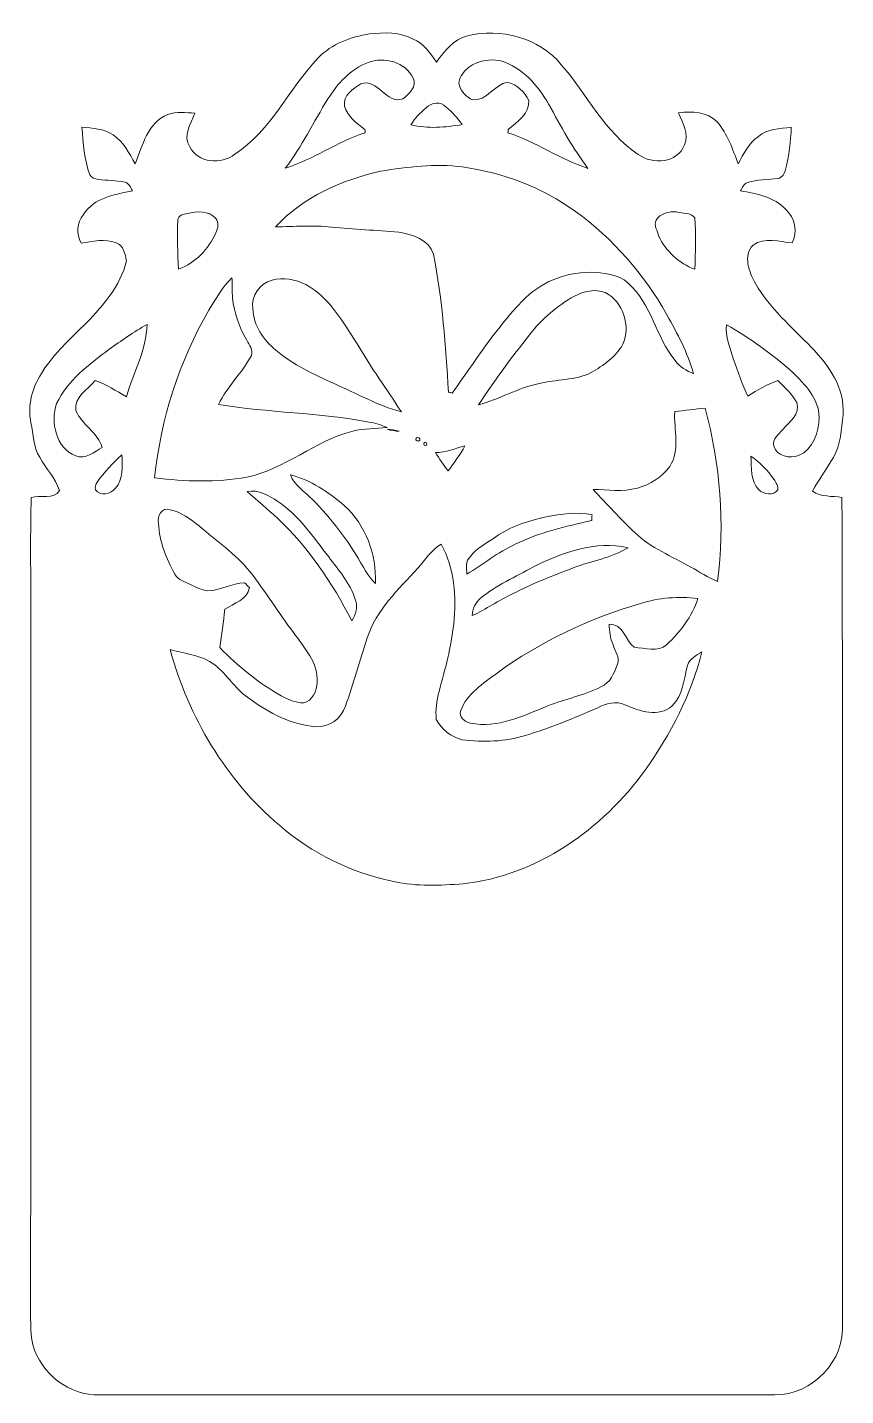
# Model space of a CAD drawing. Header units: centimetres. Extents: x -9.6 to 9.6, y -16 to 16.1.
import ezdxf

# ---------------------------------------------------------------- set-up
doc = ezdxf.new("R2010")
doc.units = ezdxf.units.CM
doc.header["$MEASUREMENT"] = 0
doc.layers.add('Layer 1', color=7, linetype='Continuous')

msp = doc.modelspace()

# ---------------------------------------------------------------- linework, layer by layer
at = {"layer": 'Layer 1', "color": 8, "lineweight": 9}
for points, knots in [([(-1.57399, 15.99327), (-1.23109, 16.03172), (-0.85997, 16.03737), (-0.54635, 15.87192), (-0.54635, 15.87192), (-0.30222, 15.76573), (-0.14771, 15.53925), (0.00435, 15.33146), (0.00435, 15.33146), (0.18603, 15.59216), (0.4044, 15.86521), (0.72578, 15.946), (0.72578, 15.946), (1.504, 16.14638), (2.42017, 15.90226), (2.93558, 15.26549), (2.93558, 15.26549), (3.54448, 14.56981), (3.95299, 13.67764), (4.74498, 13.15623), (4.74498, 13.15623), (5.08047, 12.91493), (5.66784, 12.94951), (5.82906, 13.38272), (5.82906, 13.38272), (5.94866, 13.64554), (5.77791, 13.89424), (5.69324, 14.13484), (5.69324, 14.13484), (6.01074, 14.18423), (6.36176, 14.15883), (6.60306, 13.92176), (6.60306, 13.92176), (6.84365, 13.63989), (6.96501, 13.28147), (7.08989, 12.93857), (7.08989, 12.93857), (7.22747, 13.16787), (7.34177, 13.42576), (7.56967, 13.58168), (7.56967, 13.58168), (7.77887, 13.77148), (8.07732, 13.76125), (8.34049, 13.79688), (8.34049, 13.79688), (8.33273, 13.4628), (8.28934, 13.12872), (8.20678, 12.80522), (8.20678, 12.80522), (8.18139, 12.71667), (8.13658, 12.60802), (8.03287, 12.59391), (8.03287, 12.59391), (7.79263, 12.55404), (7.54391, 12.57662), (7.31003, 12.49866), (7.31003, 12.49866), (7.22465, 12.46514), (7.1922, 12.37095), (7.14775, 12.29863), (7.14775, 12.29863), (7.52981, 12.24042), (7.9355, 12.15964), (8.21419, 11.86507), (8.21419, 11.86507), (8.43151, 11.67139), (8.49924, 11.33484), (8.36236, 11.07626), (8.36236, 11.07626), (8.06531, 11.10412), (7.71008, 11.22231), (7.44479, 11.02581), (7.44479, 11.02581), (7.19714, 10.76793), (7.35448, 10.3894), (7.49806, 10.12446), (7.49806, 10.12446), (7.83214, 9.53991), (8.35072, 9.09752), (8.81709, 8.62163), (8.81709, 8.62163), (9.22561, 8.19582), (9.60943, 7.65996), (9.55863, 7.03554), (9.55863, 7.03554), (9.51489, 6.69722), (9.51312, 6.33528), (9.33144, 6.03365), (9.33144, 6.03365), (9.17622, 5.76342), (8.99206, 5.51048), (8.84073, 5.23778), (8.84073, 5.23778), (9.04111, 5.09561), (9.30181, 5.12983), (9.53323, 5.09173), (9.53323, 5.09173), (9.55969, -1.37962), (9.53711, -7.85133), (9.54452, -14.32269), (9.54452, -14.32269), (9.62037, -15.20251), (8.83649, -16.02519), (7.95808, -16.01073), (7.95808, -16.01073), (2.66606, -16.02061), (-2.62668, -16.01214), (-7.91905, -16.01496), (-7.91905, -16.01496), (-8.62919, -16.03119), (-9.30229, -15.5186), (-9.48962, -14.83668), (-9.48962, -14.83668), (-9.54465, -14.61055), (-9.53759, -14.3756), (-9.54358, -14.14559), (-9.54358, -14.14559), (-9.53724, -8.55971), (-9.54253, -2.97418), (-9.54077, 2.61171), (-9.54077, 2.61171), (-9.53795, 3.43932), (-9.551, 4.26659), (-9.52948, 5.09385), (-9.52948, 5.09385), (-9.32452, 5.1577), (-8.9876, 5.02153), (-8.86732, 5.25824), (-8.86732, 5.25824), (-8.95762, 5.54893), (-9.18763, 5.76836), (-9.32663, 6.03541), (-9.32663, 6.03541), (-9.48291, 6.27707), (-9.4808, 6.57657), (-9.53476, 6.84927), (-9.53476, 6.84927), (-9.61908, 7.24826), (-9.50937, 7.66948), (-9.28853, 8.00638), (-9.28853, 8.00638), (-8.86026, 8.71229), (-8.14059, 9.1709), (-7.67316, 9.84577), (-7.67316, 9.84577), (-7.49677, 10.08883), (-7.36095, 10.36259), (-7.28969, 10.65539), (-7.28969, 10.65539), (-7.31509, 10.81273), (-7.36025, 11.01523), (-7.52817, 11.07943), (-7.52817, 11.07943), (-7.79805, 11.18421), (-8.0838, 11.11294), (-8.3579, 11.07273), (-8.3579, 11.07273), (-8.46585, 11.28863), (-8.46127, 11.55497), (-8.30111, 11.74583), (-8.30111, 11.74583), (-8.05134, 12.1427), (-7.56768, 12.21784), (-7.14435, 12.29863), (-7.14435, 12.29863), (-7.19197, 12.37765), (-7.22937, 12.4856), (-7.33097, 12.50712), (-7.33097, 12.50712), (-7.53452, 12.55016), (-7.74407, 12.54381), (-7.94939, 12.57239), (-7.94939, 12.57239), (-8.02382, 12.58614), (-8.11131, 12.60484), (-8.15153, 12.67681), (-8.15153, 12.67681), (-8.27747, 13.03664), (-8.3071, 13.42011), (-8.33815, 13.79758), (-8.33815, 13.79758), (-8.08697, 13.77889), (-7.8171, 13.76266), (-7.60155, 13.61696), (-7.60155, 13.61696), (-7.36131, 13.45292), (-7.22055, 13.18869), (-7.0872, 12.93786), (-7.0872, 12.93786), (-6.91469, 13.36402), (-6.7884, 13.90201), (-6.3185, 14.09991), (-6.3185, 14.09991), (-6.11494, 14.16729), (-5.89269, 14.14084), (-5.68103, 14.13096), (-5.68103, 14.13096), (-5.77275, 13.88437), (-5.97736, 13.59368), (-5.80027, 13.33686), (-5.80027, 13.33686), (-5.61753, 12.95656), (-5.0552, 12.90894), (-4.74475, 13.16152), (-4.74475, 13.16152), (-3.87939, 13.71609), (-3.47546, 14.71022), (-2.77837, 15.42883), (-2.77837, 15.42883), (-2.4644, 15.76185), (-2.01461, 15.91848), (-1.57399, 15.99327), (-1.57399, 15.99327), (-1.57399, 15.99327), (-1.57399, 15.99327), (-1.57399, 15.99327)], [0, 0, 0, 0, 0.01818182, 0.01818182, 0.01818182, 0.01818182, 0.03636364, 0.03636364, 0.03636364, 0.03636364, 0.05454545, 0.05454545, 0.05454545, 0.05454545, 0.07272727, 0.07272727, 0.07272727, 0.07272727, 0.09090909, 0.09090909, 0.09090909, 0.09090909, 0.10909091, 0.10909091, 0.10909091, 0.10909091, 0.12727273, 0.12727273, 0.12727273, 0.12727273, 0.14545455, 0.14545455, 0.14545455, 0.14545455, 0.16363636, 0.16363636, 0.16363636, 0.16363636, 0.18181818, 0.18181818, 0.18181818, 0.18181818, 0.2, 0.2, 0.2, 0.2, 0.21818182, 0.21818182, 0.21818182, 0.21818182, 0.23636364, 0.23636364, 0.23636364, 0.23636364, 0.25454545, 0.25454545, 0.25454545, 0.25454545, 0.27272727, 0.27272727, 0.27272727, 0.27272727, 0.29090909, 0.29090909, 0.29090909, 0.29090909, 0.30909091, 0.30909091, 0.30909091, 0.30909091, 0.32727273, 0.32727273, 0.32727273, 0.32727273, 0.34545455, 0.34545455, 0.34545455, 0.34545455, 0.36363636, 0.36363636, 0.36363636, 0.36363636, 0.38181818, 0.38181818, 0.38181818, 0.38181818, 0.4, 0.4, 0.4, 0.4, 0.41818182, 0.41818182, 0.41818182, 0.41818182, 0.43636364, 0.43636364, 0.43636364, 0.43636364, 0.45454545, 0.45454545, 0.45454545, 0.45454545, 0.47272727, 0.47272727, 0.47272727, 0.47272727, 0.49090909, 0.49090909, 0.49090909, 0.49090909, 0.50909091, 0.50909091, 0.50909091, 0.50909091, 0.52727273, 0.52727273, 0.52727273, 0.52727273, 0.54545455, 0.54545455, 0.54545455, 0.54545455, 0.56363636, 0.56363636, 0.56363636, 0.56363636, 0.58181818, 0.58181818, 0.58181818, 0.58181818, 0.6, 0.6, 0.6, 0.6, 0.61818182, 0.61818182, 0.61818182, 0.61818182, 0.63636364, 0.63636364, 0.63636364, 0.63636364, 0.65454545, 0.65454545, 0.65454545, 0.65454545, 0.67272727, 0.67272727, 0.67272727, 0.67272727, 0.69090909, 0.69090909, 0.69090909, 0.69090909, 0.70909091, 0.70909091, 0.70909091, 0.70909091, 0.72727273, 0.72727273, 0.72727273, 0.72727273, 0.74545455, 0.74545455, 0.74545455, 0.74545455, 0.76363636, 0.76363636, 0.76363636, 0.76363636, 0.78181818, 0.78181818, 0.78181818, 0.78181818, 0.8, 0.8, 0.8, 0.8, 0.81818182, 0.81818182, 0.81818182, 0.81818182, 0.83636364, 0.83636364, 0.83636364, 0.83636364, 0.85454545, 0.85454545, 0.85454545, 0.85454545, 0.87272727, 0.87272727, 0.87272727, 0.87272727, 0.89090909, 0.89090909, 0.89090909, 0.89090909, 0.90909091, 0.90909091, 0.90909091, 0.90909091, 0.92727273, 0.92727273, 0.92727273, 0.92727273, 0.94545455, 0.94545455, 0.94545455, 0.94545455, 0.96363636, 0.96363636, 0.96363636, 0.96363636, 1, 1, 1, 1]), ([(-1.60891, 15.32052), (-2.01884, 15.1653), (-2.32505, 14.82664), (-2.5533, 14.46363), (-2.5533, 14.46363), (-2.89373, 13.92388), (-3.16078, 13.33827), (-3.55519, 12.83309), (-3.55519, 12.83309), (-2.89832, 13.03735), (-2.33175, 13.45362), (-1.67806, 13.66882), (-1.67806, 13.66882), (-1.67912, 13.68822), (-1.68123, 13.72667), (-1.68229, 13.74572), (-1.68229, 13.74572), (-1.88126, 13.89072), (-2.08552, 14.05052), (-2.16454, 14.295), (-2.16454, 14.295), (-2.19664, 14.54441), (-1.96487, 14.70775), (-1.78036, 14.81958), (-1.78036, 14.81958), (-1.38208, 14.95928), (-1.18135, 14.32957), (-0.79047, 14.46292), (-0.79047, 14.46292), (-0.64865, 14.56699), (-0.44404, 14.75996), (-0.54952, 14.95293), (-0.54952, 14.95293), (-0.73085, 15.33957), (-1.23038, 15.45952), (-1.60891, 15.32052), (-1.60891, 15.32052), (-1.60891, 15.32052), (-1.60891, 15.32052), (-1.60891, 15.32052)], [0, 0, 0, 0, 0.09090909, 0.09090909, 0.09090909, 0.09090909, 0.18181818, 0.18181818, 0.18181818, 0.18181818, 0.27272727, 0.27272727, 0.27272727, 0.27272727, 0.36363636, 0.36363636, 0.36363636, 0.36363636, 0.45454545, 0.45454545, 0.45454545, 0.45454545, 0.54545455, 0.54545455, 0.54545455, 0.54545455, 0.63636364, 0.63636364, 0.63636364, 0.63636364, 0.72727273, 0.72727273, 0.72727273, 0.72727273, 0.81818182, 0.81818182, 0.81818182, 0.81818182, 1, 1, 1, 1]), ([(0.66369, 15.12614), (0.59808, 15.0256), (0.4933, 14.90672), (0.53881, 14.77795), (0.53881, 14.77795), (0.58044, 14.62591), (0.70955, 14.51302), (0.84326, 14.43929), (0.84326, 14.43929), (1.1851, 14.40754), (1.36042, 14.81252), (1.67616, 14.8538), (1.67616, 14.8538), (1.89136, 14.79736), (2.07798, 14.62732), (2.1697, 14.42623), (2.1697, 14.42623), (2.19651, 14.1112), (1.89559, 13.92352), (1.68745, 13.74431), (1.68745, 13.74431), (1.68604, 13.72562), (1.68287, 13.68752), (1.68146, 13.66882), (1.68146, 13.66882), (2.33515, 13.45257), (2.90665, 13.04687), (3.55894, 12.83027), (3.55894, 12.83027), (3.20475, 13.30122), (2.92853, 13.82157), (2.64066, 14.33345), (2.64066, 14.33345), (2.38878, 14.78466), (2.02118, 15.20023), (1.51247, 15.35792), (1.51247, 15.35792), (1.21261, 15.42424), (0.88347, 15.3431), (0.66369, 15.12614), (0.66369, 15.12614), (0.66369, 15.12614), (0.66369, 15.12614), (0.66369, 15.12614)], [0, 0, 0, 0, 0.08333333, 0.08333333, 0.08333333, 0.08333333, 0.16666667, 0.16666667, 0.16666667, 0.16666667, 0.25, 0.25, 0.25, 0.25, 0.33333333, 0.33333333, 0.33333333, 0.33333333, 0.41666667, 0.41666667, 0.41666667, 0.41666667, 0.5, 0.5, 0.5, 0.5, 0.58333333, 0.58333333, 0.58333333, 0.58333333, 0.66666667, 0.66666667, 0.66666667, 0.66666667, 0.75, 0.75, 0.75, 0.75, 0.83333333, 0.83333333, 0.83333333, 0.83333333, 1, 1, 1, 1]), ([(-0.2366, 14.2636), (-0.37348, 14.14225), (-0.51036, 14.01454), (-0.60067, 13.85367), (-0.60067, 13.85367), (-0.20415, 13.75772), (0.20931, 13.79194), (0.60689, 13.86214), (0.60689, 13.86214), (0.4993, 14.01842), (0.36417, 14.15459), (0.2199, 14.27701), (0.2199, 14.27701), (0.10066, 14.40401), (-0.1209, 14.38602), (-0.2366, 14.2636), (-0.2366, 14.2636), (-0.2366, 14.2636), (-0.2366, 14.2636), (-0.2366, 14.2636)], [0, 0, 0, 0, 0.16666667, 0.16666667, 0.16666667, 0.16666667, 0.33333333, 0.33333333, 0.33333333, 0.33333333, 0.5, 0.5, 0.5, 0.5, 0.66666667, 0.66666667, 0.66666667, 0.66666667, 1, 1, 1, 1]), ([(-1.31011, 12.76289), (-2.22592, 12.55969), (-3.14067, 12.15823), (-3.78343, 11.45443), (-3.78343, 11.45443), (-3.34423, 11.46255), (-2.90396, 11.50065), (-2.46581, 11.44597), (-2.46581, 11.44597), (-1.94017, 11.39693), (-1.41242, 11.37259), (-0.88607, 11.33308), (-0.88607, 11.33308), (-0.5721, 11.27311), (-0.17381, 11.16022), (-0.07292, 10.81061), (-0.07292, 10.81061), (0.14723, 9.74381), (0.20896, 8.65267), (0.28374, 7.56823), (0.28374, 7.56823), (0.30492, 7.56259), (0.34796, 7.5513), (0.36948, 7.54566), (0.36948, 7.54566), (0.89688, 8.28402), (1.38936, 9.05554), (2.02012, 9.71312), (2.02012, 9.71312), (2.42652, 10.14774), (3.01989, 10.38164), (3.61009, 10.38834), (3.61009, 10.38834), (3.9223, 10.3774), (4.26167, 10.35094), (4.50791, 10.13363), (4.50791, 10.13363), (5.05295, 9.64504), (5.15984, 8.86751), (5.6114, 8.31083), (5.6114, 8.31083), (5.71794, 8.16302), (5.88304, 8.072), (6.04602, 7.99721), (6.04602, 7.99721), (5.90879, 8.48934), (5.66573, 8.94195), (5.41984, 9.3861), (5.41984, 9.3861), (4.88679, 10.33824), (4.15055, 11.17891), (3.26542, 11.8185), (3.26542, 11.8185), (2.48544, 12.38259), (1.55904, 12.73184), (0.60795, 12.86484), (0.60795, 12.86484), (-0.03164, 12.94492), (-0.67793, 12.86625), (-1.31011, 12.76289), (-1.31011, 12.76289), (-1.31011, 12.76289), (-1.31011, 12.76289), (-1.31011, 12.76289)], [0, 0, 0, 0, 0.05882353, 0.05882353, 0.05882353, 0.05882353, 0.11764706, 0.11764706, 0.11764706, 0.11764706, 0.17647059, 0.17647059, 0.17647059, 0.17647059, 0.23529412, 0.23529412, 0.23529412, 0.23529412, 0.29411765, 0.29411765, 0.29411765, 0.29411765, 0.35294118, 0.35294118, 0.35294118, 0.35294118, 0.41176471, 0.41176471, 0.41176471, 0.41176471, 0.47058824, 0.47058824, 0.47058824, 0.47058824, 0.52941176, 0.52941176, 0.52941176, 0.52941176, 0.58823529, 0.58823529, 0.58823529, 0.58823529, 0.64705882, 0.64705882, 0.64705882, 0.64705882, 0.70588235, 0.70588235, 0.70588235, 0.70588235, 0.76470588, 0.76470588, 0.76470588, 0.76470588, 0.82352941, 0.82352941, 0.82352941, 0.82352941, 0.88235294, 0.88235294, 0.88235294, 0.88235294, 1, 1, 1, 1]), ([(-5.85742, 11.77193), (-5.94843, 11.75535), (-6.08319, 11.72537), (-6.08249, 11.60895), (-6.08249, 11.60895), (-6.10118, 11.22654), (-6.0839, 10.84342), (-6.06308, 10.46136), (-6.06308, 10.46136), (-5.66162, 10.60142), (-5.36388, 10.9362), (-5.18643, 11.31262), (-5.18643, 11.31262), (-5.13915, 11.4188), (-5.106, 11.55568), (-5.19102, 11.65269), (-5.19102, 11.65269), (-5.34659, 11.84319), (-5.64116, 11.81815), (-5.85742, 11.77193), (-5.85742, 11.77193), (-5.85742, 11.77193), (-5.85742, 11.77193), (-5.85742, 11.77193)], [0, 0, 0, 0, 0.14285714, 0.14285714, 0.14285714, 0.14285714, 0.28571429, 0.28571429, 0.28571429, 0.28571429, 0.42857143, 0.42857143, 0.42857143, 0.42857143, 0.57142857, 0.57142857, 0.57142857, 0.57142857, 0.71428571, 0.71428571, 0.71428571, 0.71428571, 1, 1, 1, 1]), ([(5.16725, 11.60895), (5.09493, 11.49218), (5.20535, 11.35742), (5.22334, 11.2403), (5.22334, 11.2403), (5.38915, 10.88399), (5.70312, 10.59648), (6.07178, 10.4596), (6.07178, 10.4596), (6.09576, 10.86177), (6.10353, 11.2664), (6.07671, 11.66857), (6.07671, 11.66857), (5.97794, 11.79557), (5.78356, 11.76946), (5.64597, 11.80721), (5.64597, 11.80721), (5.47205, 11.81815), (5.25404, 11.77687), (5.16725, 11.60895), (5.16725, 11.60895), (5.16725, 11.60895), (5.16725, 11.60895), (5.16725, 11.60895)], [0, 0, 0, 0, 0.14285714, 0.14285714, 0.14285714, 0.14285714, 0.28571429, 0.28571429, 0.28571429, 0.28571429, 0.42857143, 0.42857143, 0.42857143, 0.42857143, 0.57142857, 0.57142857, 0.57142857, 0.57142857, 0.71428571, 0.71428571, 0.71428571, 0.71428571, 1, 1, 1, 1]), ([(-5.35012, 9.49793), (-6.05321, 8.2939), (-6.47972, 6.93464), (-6.62823, 5.55034), (-6.62823, 5.55034), (-5.90892, 5.47414), (-5.17126, 5.42864), (-4.45689, 5.57116), (-4.45689, 5.57116), (-3.55483, 5.75249), (-2.85845, 6.43335), (-1.96875, 6.65031), (-1.96875, 6.65031), (-1.70487, 6.71345), (-1.43217, 6.70957), (-1.163, 6.73497), (-1.163, 6.73497), (-1.29812, 6.7953), (-1.44028, 6.84081), (-1.58633, 6.86409), (-1.58633, 6.86409), (-2.75438, 7.09022), (-3.95242, 7.08034), (-5.12399, 7.2786), (-5.12399, 7.2786), (-4.92502, 7.6977), (-4.57083, 8.01979), (-4.35282, 8.42795), (-4.35282, 8.42795), (-4.31013, 8.55954), (-4.39903, 8.67807), (-4.45618, 8.78743), (-4.45618, 8.78743), (-4.63998, 9.08941), (-4.75569, 9.43337), (-4.7945, 9.78438), (-4.7945, 9.78438), (-4.8072, 9.94207), (-4.79343, 10.10047), (-4.81002, 10.25781), (-4.81002, 10.25781), (-5.03086, 10.03591), (-5.19102, 9.76463), (-5.35012, 9.49793), (-5.35012, 9.49793), (-5.35012, 9.49793), (-5.35012, 9.49793), (-5.35012, 9.49793)], [0, 0, 0, 0, 0.07692308, 0.07692308, 0.07692308, 0.07692308, 0.15384615, 0.15384615, 0.15384615, 0.15384615, 0.23076923, 0.23076923, 0.23076923, 0.23076923, 0.30769231, 0.30769231, 0.30769231, 0.30769231, 0.38461538, 0.38461538, 0.38461538, 0.38461538, 0.46153846, 0.46153846, 0.46153846, 0.46153846, 0.53846154, 0.53846154, 0.53846154, 0.53846154, 0.61538462, 0.61538462, 0.61538462, 0.61538462, 0.69230769, 0.69230769, 0.69230769, 0.69230769, 0.76923077, 0.76923077, 0.76923077, 0.76923077, 0.84615385, 0.84615385, 0.84615385, 0.84615385, 1, 1, 1, 1]), ([(-3.86598, 10.20348), (-4.15068, 10.12764), (-4.37434, 9.82601), (-4.31578, 9.52756), (-4.31578, 9.52756), (-4.31366, 9.13668), (-4.06072, 8.79802), (-3.77814, 8.55178), (-3.77814, 8.55178), (-3.37174, 8.21241), (-2.88667, 7.98874), (-2.40901, 7.76896), (-2.40901, 7.76896), (-1.88549, 7.53719), (-1.38031, 7.25744), (-0.8261, 7.10186), (-0.8261, 7.10186), (-1.16723, 7.63808), (-1.5433, 8.15208), (-1.86468, 8.701), (-1.86468, 8.701), (-2.20123, 9.21606), (-2.51485, 9.79497), (-3.07435, 10.10047), (-3.07435, 10.10047), (-3.31742, 10.21795), (-3.6014, 10.26981), (-3.86598, 10.20348), (-3.86598, 10.20348), (-3.86598, 10.20348), (-3.86598, 10.20348), (-3.86598, 10.20348)], [0, 0, 0, 0, 0.11111111, 0.11111111, 0.11111111, 0.11111111, 0.22222222, 0.22222222, 0.22222222, 0.22222222, 0.33333333, 0.33333333, 0.33333333, 0.33333333, 0.44444444, 0.44444444, 0.44444444, 0.44444444, 0.55555556, 0.55555556, 0.55555556, 0.55555556, 0.66666667, 0.66666667, 0.66666667, 0.66666667, 0.77777778, 0.77777778, 0.77777778, 0.77777778, 1, 1, 1, 1]), ([(3.24496, 9.82636), (2.83398, 9.59847), (2.47485, 9.28309), (2.18522, 8.91373), (2.18522, 8.91373), (1.76048, 8.3835), (1.36184, 7.83105), (0.98543, 7.2659), (0.98543, 7.2659), (1.47402, 7.39925), (1.91464, 7.67266), (2.41629, 7.76755), (2.41629, 7.76755), (2.8174, 7.87515), (3.26014, 7.8374), (3.63725, 8.02755), (3.63725, 8.02755), (3.92336, 8.19618), (4.22005, 8.3895), (4.37843, 8.69289), (4.37843, 8.69289), (4.57776, 9.11869), (4.38938, 9.69654), (3.9664, 9.90962), (3.9664, 9.90962), (3.73321, 10.00205), (3.46016, 9.94207), (3.24496, 9.82636), (3.24496, 9.82636), (3.24496, 9.82636), (3.24496, 9.82636), (3.24496, 9.82636)], [0, 0, 0, 0, 0.11111111, 0.11111111, 0.11111111, 0.11111111, 0.22222222, 0.22222222, 0.22222222, 0.22222222, 0.33333333, 0.33333333, 0.33333333, 0.33333333, 0.44444444, 0.44444444, 0.44444444, 0.44444444, 0.55555556, 0.55555556, 0.55555556, 0.55555556, 0.66666667, 0.66666667, 0.66666667, 0.66666667, 0.77777778, 0.77777778, 0.77777778, 0.77777778, 1, 1, 1, 1]), ([(-7.70244, 8.56871), (-8.1801, 8.21981), (-8.66905, 7.84234), (-8.93434, 7.29871), (-8.93434, 7.29871), (-9.08145, 6.86021), (-8.94669, 6.25308), (-8.48243, 6.06716), (-8.48243, 6.06716), (-8.25948, 5.97191), (-8.04287, 6.16241), (-7.86119, 6.26966), (-7.86119, 6.26966), (-7.96738, 6.62596), (-8.33427, 6.80235), (-8.48102, 7.13149), (-8.48102, 7.13149), (-8.52794, 7.45217), (-8.1988, 7.63138), (-8.02241, 7.84058), (-8.02241, 7.84058), (-7.75712, 7.75873), (-7.53417, 7.59046), (-7.29146, 7.46134), (-7.29146, 7.46134), (-7.11895, 8.02402), (-6.82508, 8.56448), (-6.80286, 9.16067), (-6.80286, 9.16067), (-7.1193, 8.99028), (-7.40823, 8.77367), (-7.70244, 8.56871), (-7.70244, 8.56871), (-7.70244, 8.56871), (-7.70244, 8.56871), (-7.70244, 8.56871)], [0, 0, 0, 0, 0.1, 0.1, 0.1, 0.1, 0.2, 0.2, 0.2, 0.2, 0.3, 0.3, 0.3, 0.3, 0.4, 0.4, 0.4, 0.4, 0.5, 0.5, 0.5, 0.5, 0.6, 0.6, 0.6, 0.6, 0.7, 0.7, 0.7, 0.7, 0.8, 0.8, 0.8, 0.8, 1, 1, 1, 1]), ([(6.81861, 9.15397), (6.7858, 8.87457), (6.90998, 8.60187), (6.98618, 8.33941), (6.98618, 8.33941), (7.09201, 8.04872), (7.17844, 7.74886), (7.32342, 7.47439), (7.32342, 7.47439), (7.54321, 7.62115), (7.77603, 7.75132), (8.0258, 7.83952), (8.0258, 7.83952), (8.18738, 7.68147), (8.35883, 7.52414), (8.47243, 7.32587), (8.47243, 7.32587), (8.55956, 7.05741), (8.30027, 6.86726), (8.14505, 6.69229), (8.14505, 6.69229), (8.05121, 6.57587), (7.88364, 6.47145), (7.93585, 6.29365), (7.93585, 6.29365), (8.00958, 6.06399), (8.30803, 5.99661), (8.51335, 6.07739), (8.51335, 6.07739), (8.86189, 6.22203), (8.99206, 6.62667), (8.99771, 6.97486), (8.99771, 6.97486), (8.99383, 7.41372), (8.66293, 7.74815), (8.37259, 8.03672), (8.37259, 8.03672), (7.89705, 8.46288), (7.37035, 8.834), (6.81861, 9.15397), (6.81861, 9.15397), (6.81861, 9.15397), (6.81861, 9.15397), (6.81861, 9.15397)], [0, 0, 0, 0, 0.08333333, 0.08333333, 0.08333333, 0.08333333, 0.16666667, 0.16666667, 0.16666667, 0.16666667, 0.25, 0.25, 0.25, 0.25, 0.33333333, 0.33333333, 0.33333333, 0.33333333, 0.41666667, 0.41666667, 0.41666667, 0.41666667, 0.5, 0.5, 0.5, 0.5, 0.58333333, 0.58333333, 0.58333333, 0.58333333, 0.66666667, 0.66666667, 0.66666667, 0.66666667, 0.75, 0.75, 0.75, 0.75, 0.83333333, 0.83333333, 0.83333333, 0.83333333, 1, 1, 1, 1]), ([(5.60082, 7.10962), (5.57894, 6.68594), (5.73734, 6.20334), (5.48652, 5.82269), (5.48652, 5.82269), (5.3066, 5.56587), (5.02261, 5.39583), (4.72381, 5.31363), (4.72381, 5.31363), (4.38479, 5.21168), (4.02778, 5.27412), (3.681, 5.27941), (3.681, 5.27941), (4.00485, 4.93545), (4.32588, 4.58761), (4.66843, 4.26165), (4.66843, 4.26165), (5.04096, 3.89652), (5.53414, 3.71026), (5.97899, 3.45379), (5.97899, 3.45379), (6.18713, 3.34054), (6.38681, 3.20825), (6.60729, 3.11829), (6.60729, 3.11829), (6.78686, 4.47649), (6.67114, 5.86749), (6.32013, 7.18935), (6.32013, 7.18935), (6.07954, 7.16854), (5.84035, 7.13643), (5.60082, 7.10962), (5.60082, 7.10962), (5.60082, 7.10962), (5.60082, 7.10962), (5.60082, 7.10962)], [0, 0, 0, 0, 0.1, 0.1, 0.1, 0.1, 0.2, 0.2, 0.2, 0.2, 0.3, 0.3, 0.3, 0.3, 0.4, 0.4, 0.4, 0.4, 0.5, 0.5, 0.5, 0.5, 0.6, 0.6, 0.6, 0.6, 0.7, 0.7, 0.7, 0.7, 0.8, 0.8, 0.8, 0.8, 1, 1, 1, 1]), ([(-1.16018, 6.6944), (-1.06881, 6.669), (-0.97462, 6.65454), (-0.88007, 6.64642), (-0.88007, 6.64642), (-0.97109, 6.67429), (-1.06563, 6.68735), (-1.16018, 6.6944), (-1.16018, 6.6944), (-1.16018, 6.6944), (-1.16018, 6.6944), (-1.16018, 6.6944)], [0, 0, 0, 0, 0.25, 0.25, 0.25, 0.25, 0.5, 0.5, 0.5, 0.5, 1, 1, 1, 1]), ([(-0.48073, 6.48415), (-0.50683, 6.43546), (-0.42252, 6.39313), (-0.39218, 6.43511), (-0.39218, 6.43511), (-0.36466, 6.48521), (-0.45074, 6.52789), (-0.48073, 6.48415), (-0.48073, 6.48415), (-0.48073, 6.48415), (-0.48073, 6.48415), (-0.48073, 6.48415)], [0, 0, 0, 0, 0.25, 0.25, 0.25, 0.25, 0.5, 0.5, 0.5, 0.5, 1, 1, 1, 1]), ([(-0.29199, 6.38043), (-0.31069, 6.32328), (-0.29093, 6.30352), (-0.23343, 6.32187), (-0.23343, 6.32187), (-0.21544, 6.37937), (-0.23484, 6.39878), (-0.29199, 6.38043), (-0.29199, 6.38043), (-0.29199, 6.38043), (-0.29199, 6.38043), (-0.29199, 6.38043)], [0, 0, 0, 0, 0.25, 0.25, 0.25, 0.25, 0.5, 0.5, 0.5, 0.5, 1, 1, 1, 1]), ([(-0.02282, 6.14936), (0.07067, 6.00049), (0.15851, 5.84668), (0.27599, 5.71474), (0.27599, 5.71474), (0.41534, 5.90524), (0.55045, 6.09891), (0.67075, 6.30247), (0.67075, 6.30247), (0.43897, 6.25061), (0.22025, 6.14301), (-0.02282, 6.14936), (-0.02282, 6.14936), (-0.02282, 6.14936), (-0.02282, 6.14936), (-0.02282, 6.14936)], [0, 0, 0, 0, 0.2, 0.2, 0.2, 0.2, 0.4, 0.4, 0.4, 0.4, 0.6, 0.6, 0.6, 0.6, 1, 1, 1, 1]), ([(-7.97408, 5.45474), (-8.01148, 5.40041), (-8.03264, 5.33303), (-8.01994, 5.26671), (-8.01994, 5.26671), (-7.906, 5.11678), (-7.65305, 5.17217), (-7.5444, 5.30657), (-7.5444, 5.30657), (-7.36942, 5.52389), (-7.37471, 5.82657), (-7.40188, 6.0908), (-7.40188, 6.0908), (-7.6139, 5.89924), (-7.81286, 5.69181), (-7.97408, 5.45474), (-7.97408, 5.45474), (-7.97408, 5.45474), (-7.97408, 5.45474), (-7.97408, 5.45474)], [0, 0, 0, 0, 0.16666667, 0.16666667, 0.16666667, 0.16666667, 0.33333333, 0.33333333, 0.33333333, 0.33333333, 0.5, 0.5, 0.5, 0.5, 0.66666667, 0.66666667, 0.66666667, 0.66666667, 1, 1, 1, 1]), ([(7.39293, 6.06258), (7.41267, 5.79658), (7.37105, 5.46921), (7.58201, 5.27024), (7.58201, 5.27024), (7.69526, 5.16688), (7.92809, 5.12101), (8.02264, 5.26812), (8.02264, 5.26812), (8.03745, 5.36055), (7.98629, 5.44416), (7.93726, 5.51718), (7.93726, 5.51718), (7.78769, 5.72779), (7.60883, 5.91935), (7.39293, 6.06258), (7.39293, 6.06258), (7.39293, 6.06258), (7.39293, 6.06258), (7.39293, 6.06258)], [0, 0, 0, 0, 0.16666667, 0.16666667, 0.16666667, 0.16666667, 0.33333333, 0.33333333, 0.33333333, 0.33333333, 0.5, 0.5, 0.5, 0.5, 0.66666667, 0.66666667, 0.66666667, 0.66666667, 1, 1, 1, 1]), ([(-3.43313, 5.62337), (-3.34246, 5.36796), (-3.08987, 5.23073), (-2.91384, 5.04023), (-2.91384, 5.04023), (-2.47533, 4.59926), (-2.09433, 4.10113), (-1.78318, 3.56209), (-1.78318, 3.56209), (-1.677, 3.3924), (-1.58775, 3.20473), (-1.43499, 3.07032), (-1.43499, 3.07032), (-1.40853, 3.748), (-1.65795, 4.4458), (-2.17089, 4.90194), (-2.17089, 4.90194), (-2.53707, 5.21944), (-2.95758, 5.50413), (-3.43313, 5.62337), (-3.43313, 5.62337), (-3.43313, 5.62337), (-3.43313, 5.62337), (-3.43313, 5.62337)], [0, 0, 0, 0, 0.14285714, 0.14285714, 0.14285714, 0.14285714, 0.28571429, 0.28571429, 0.28571429, 0.28571429, 0.42857143, 0.42857143, 0.42857143, 0.42857143, 0.57142857, 0.57142857, 0.57142857, 0.57142857, 0.71428571, 0.71428571, 0.71428571, 0.71428571, 1, 1, 1, 1]), ([(-4.44913, 5.22861), (-4.21594, 5.01659), (-3.97005, 4.81904), (-3.74004, 4.60278), (-3.74004, 4.60278), (-3.00521, 3.92157), (-2.45099, 3.07455), (-1.98956, 2.19084), (-1.98956, 2.19084), (-1.89713, 2.34042), (-1.84633, 2.51998), (-1.90913, 2.69426), (-1.90913, 2.69426), (-2.02942, 3.0749), (-2.29648, 3.38076), (-2.53425, 3.69191), (-2.53425, 3.69191), (-2.89373, 4.16075), (-3.23416, 4.66276), (-3.73052, 5.00001), (-3.73052, 5.00001), (-3.94324, 5.13689), (-4.18595, 5.28753), (-4.44913, 5.22861), (-4.44913, 5.22861), (-4.44913, 5.22861), (-4.44913, 5.22861), (-4.44913, 5.22861)], [0, 0, 0, 0, 0.125, 0.125, 0.125, 0.125, 0.25, 0.25, 0.25, 0.25, 0.375, 0.375, 0.375, 0.375, 0.5, 0.5, 0.5, 0.5, 0.625, 0.625, 0.625, 0.625, 0.75, 0.75, 0.75, 0.75, 1, 1, 1, 1]), ([(-6.53404, 4.48213), (-6.51923, 4.05774), (-6.35695, 3.65028), (-6.14916, 3.28551), (-6.14916, 3.28551), (-6.07367, 3.14969), (-5.91598, 3.10489), (-5.78474, 3.0428), (-5.78474, 3.0428), (-5.6528, 2.98636), (-5.5251, 2.90416), (-5.37799, 2.89781), (-5.37799, 2.89781), (-5.07742, 2.89993), (-4.81637, 3.07949), (-4.5158, 3.08654), (-4.5158, 3.08654), (-4.47594, 3.04844), (-4.43537, 3.00999), (-4.3948, 2.97154), (-4.3948, 2.97154), (-4.44807, 2.68367), (-4.76522, 2.60324), (-4.97652, 2.46142), (-4.97652, 2.46142), (-5.0051, 2.16086), (-5.05096, 1.86205), (-5.09295, 1.5629), (-5.09295, 1.5629), (-4.66714, 1.1191), (-4.18348, 0.73175), (-3.65008, 0.42413), (-3.65008, 0.42413), (-3.48922, 0.34405), (-3.3153, 0.25833), (-3.13044, 0.26221), (-3.13044, 0.26221), (-2.91137, 0.2996), (-2.81894, 0.54796), (-2.80412, 0.74269), (-2.80412, 0.74269), (-2.77837, 1.20694), (-3.11069, 1.55902), (-3.3601, 1.91179), (-3.3601, 1.91179), (-3.72311, 2.37817), (-4.02615, 2.88758), (-4.38915, 3.3536), (-4.38915, 3.3536), (-4.73488, 3.76317), (-5.17408, 4.07644), (-5.58048, 4.42075), (-5.58048, 4.42075), (-5.7798, 4.58479), (-6.00135, 4.74954), (-6.25852, 4.79999), (-6.25852, 4.79999), (-6.46137, 4.88712), (-6.57461, 4.63594), (-6.53404, 4.48213), (-6.53404, 4.48213), (-6.53404, 4.48213), (-6.53404, 4.48213), (-6.53404, 4.48213)], [0, 0, 0, 0, 0.05882353, 0.05882353, 0.05882353, 0.05882353, 0.11764706, 0.11764706, 0.11764706, 0.11764706, 0.17647059, 0.17647059, 0.17647059, 0.17647059, 0.23529412, 0.23529412, 0.23529412, 0.23529412, 0.29411765, 0.29411765, 0.29411765, 0.29411765, 0.35294118, 0.35294118, 0.35294118, 0.35294118, 0.41176471, 0.41176471, 0.41176471, 0.41176471, 0.47058824, 0.47058824, 0.47058824, 0.47058824, 0.52941176, 0.52941176, 0.52941176, 0.52941176, 0.58823529, 0.58823529, 0.58823529, 0.58823529, 0.64705882, 0.64705882, 0.64705882, 0.64705882, 0.70588235, 0.70588235, 0.70588235, 0.70588235, 0.76470588, 0.76470588, 0.76470588, 0.76470588, 0.82352941, 0.82352941, 0.82352941, 0.82352941, 0.88235294, 0.88235294, 0.88235294, 0.88235294, 1, 1, 1, 1]), ([(2.58245, 4.63665), (2.16547, 4.54387), (1.74707, 4.4144), (1.39465, 4.16463), (1.39465, 4.16463), (1.18968, 4.02035), (0.94944, 3.90922), (0.7981, 3.70214), (0.7981, 3.70214), (0.6711, 3.59525), (0.71273, 3.43227), (0.71308, 3.28904), (0.71308, 3.28904), (1.09796, 3.51411), (1.44404, 3.8048), (1.85291, 3.9893), (1.85291, 3.9893), (2.41665, 4.27576), (3.03895, 4.40734), (3.64996, 4.54987), (3.64996, 4.54987), (3.65207, 4.58232), (3.65666, 4.64759), (3.65878, 4.68004), (3.65878, 4.68004), (3.30459, 4.76294), (2.93452, 4.69839), (2.58245, 4.63665), (2.58245, 4.63665), (2.58245, 4.63665), (2.58245, 4.63665), (2.58245, 4.63665)], [0, 0, 0, 0, 0.11111111, 0.11111111, 0.11111111, 0.11111111, 0.22222222, 0.22222222, 0.22222222, 0.22222222, 0.33333333, 0.33333333, 0.33333333, 0.33333333, 0.44444444, 0.44444444, 0.44444444, 0.44444444, 0.55555556, 0.55555556, 0.55555556, 0.55555556, 0.66666667, 0.66666667, 0.66666667, 0.66666667, 0.77777778, 0.77777778, 0.77777778, 0.77777778, 1, 1, 1, 1]), ([(-0.44087, 3.42451), (-0.89489, 2.92815), (-1.41524, 2.44555), (-1.6269, 1.78832), (-1.6269, 1.78832), (-1.79659, 1.25316), (-1.95569, 0.71376), (-2.13914, 0.18318), (-2.13914, 0.18318), (-2.23545, -0.10962), (-2.52578, -0.32164), (-2.83764, -0.30012), (-2.83764, -0.30012), (-3.4102, -0.25285), (-3.93337, 0.02161), (-4.39127, 0.35252), (-4.39127, 0.35252), (-4.6929, 0.55289), (-4.88869, 0.86757), (-5.15468, 1.1064), (-5.15468, 1.1064), (-5.46336, 1.37945), (-5.88246, 1.40732), (-6.26205, 1.51174), (-6.26205, 1.51174), (-5.82813, -0.06976), (-4.95325, -1.55531), (-3.69453, -2.61928), (-3.69453, -2.61928), (-2.92548, -3.27616), (-1.99309, -3.74535), (-0.99896, -3.94114), (-0.99896, -3.94114), (-0.46732, -4.0632), (0.08443, -4.03004), (0.62453, -3.99617), (0.62453, -3.99617), (2.36479, -3.80215), (3.89761, -2.7163), (4.9069, -1.32106), (4.9069, -1.32106), (5.5038, -0.47969), (5.99452, 0.45518), (6.23758, 1.46271), (6.23758, 1.46271), (6.10952, 1.3791), (5.95148, 1.30008), (5.90385, 1.14274), (5.90385, 1.14274), (5.81248, 0.81677), (5.80578, 0.44036), (5.54402, 0.19165), (5.54402, 0.19165), (5.22899, -0.0881), (4.76403, 0.06077), (4.42818, 0.2167), (4.42818, 0.2167), (4.22181, 0.31689), (3.98473, 0.24033), (3.79177, 0.1472), (3.79177, 0.1472), (3.2379, -0.10327), (2.671, -0.32764), (2.09033, -0.50685), (2.09033, -0.50685), (1.61124, -0.65431), (1.10149, -0.66842), (0.60689, -0.60951), (0.60689, -0.60951), (0.35112, -0.54107), (0.11724, -0.3675), (-0.00413, -0.12938), (-0.00413, -0.12938), (-0.02635, 0.09111), (0.00259, 0.31583), (0.06185, 0.52891), (0.06185, 0.52891), (0.20085, 1.05278), (0.3476, 1.57771), (0.40652, 2.11746), (0.40652, 2.11746), (0.47743, 2.75246), (0.42345, 3.42486), (0.1123, 3.99389), (0.1123, 3.99389), (-0.12619, 3.86371), (-0.25777, 3.61501), (-0.44087, 3.42451), (-0.44087, 3.42451), (-0.44087, 3.42451), (-0.44087, 3.42451), (-0.44087, 3.42451)], [0, 0, 0, 0, 0.04166667, 0.04166667, 0.04166667, 0.04166667, 0.08333333, 0.08333333, 0.08333333, 0.08333333, 0.125, 0.125, 0.125, 0.125, 0.16666667, 0.16666667, 0.16666667, 0.16666667, 0.20833333, 0.20833333, 0.20833333, 0.20833333, 0.25, 0.25, 0.25, 0.25, 0.29166667, 0.29166667, 0.29166667, 0.29166667, 0.33333333, 0.33333333, 0.33333333, 0.33333333, 0.375, 0.375, 0.375, 0.375, 0.41666667, 0.41666667, 0.41666667, 0.41666667, 0.45833333, 0.45833333, 0.45833333, 0.45833333, 0.5, 0.5, 0.5, 0.5, 0.54166667, 0.54166667, 0.54166667, 0.54166667, 0.58333333, 0.58333333, 0.58333333, 0.58333333, 0.625, 0.625, 0.625, 0.625, 0.66666667, 0.66666667, 0.66666667, 0.66666667, 0.70833333, 0.70833333, 0.70833333, 0.70833333, 0.75, 0.75, 0.75, 0.75, 0.79166667, 0.79166667, 0.79166667, 0.79166667, 0.83333333, 0.83333333, 0.83333333, 0.83333333, 0.875, 0.875, 0.875, 0.875, 0.91666667, 0.91666667, 0.91666667, 0.91666667, 1, 1, 1, 1]), ([(2.27765, 3.45767), (1.85961, 3.22236), (1.40946, 3.03081), (1.03834, 2.72213), (1.03834, 2.72213), (0.91311, 2.6237), (0.84784, 2.46883), (0.8422, 2.31184), (0.8422, 2.31184), (1.16711, 2.46036), (1.45815, 2.67415), (1.7841, 2.82161), (1.7841, 2.82161), (2.2459, 3.06185), (2.73168, 3.25023), (3.21745, 3.43544), (3.21745, 3.43544), (3.64431, 3.59948), (4.10927, 3.66898), (4.50544, 3.90781), (4.50544, 3.90781), (3.73286, 4.08526), (2.96028, 3.7981), (2.27765, 3.45767), (2.27765, 3.45767), (2.27765, 3.45767), (2.27765, 3.45767), (2.27765, 3.45767)], [0, 0, 0, 0, 0.125, 0.125, 0.125, 0.125, 0.25, 0.25, 0.25, 0.25, 0.375, 0.375, 0.375, 0.375, 0.5, 0.5, 0.5, 0.5, 0.625, 0.625, 0.625, 0.625, 0.75, 0.75, 0.75, 0.75, 1, 1, 1, 1]), ([(4.79331, 2.5983), (3.59104, 2.24129), (2.43781, 1.70295), (1.42358, 0.96071), (1.42358, 0.96071), (1.09867, 0.71729), (0.72437, 0.47775), (0.5695, 0.08335), (0.5695, 0.08335), (0.51129, -0.06306), (0.66016, -0.19323), (0.79351, -0.2151), (0.79351, -0.2151), (1.44016, -0.35057), (2.0367, -0.04048), (2.61914, 0.18777), (2.61914, 0.18777), (3.02801, 0.3564), (3.4711, 0.43401), (3.86656, 0.63544), (3.86656, 0.63544), (4.08034, 0.73034), (4.18476, 0.95824), (4.2539, 1.16849), (4.2539, 1.16849), (4.31388, 1.32901), (4.19958, 1.4807), (4.15266, 1.62746), (4.15266, 1.62746), (4.07823, 1.7795), (4.068, 1.94813), (4.05777, 2.11358), (4.05777, 2.11358), (4.40243, 2.12276), (4.4303, 1.72729), (4.65114, 1.56678), (4.65114, 1.56678), (4.88856, 1.55584), (5.20959, 1.43731), (5.41032, 1.62922), (5.41032, 1.62922), (5.73805, 1.92591), (6.01251, 2.29174), (6.14586, 2.71719), (6.14586, 2.71719), (5.69183, 2.76693), (5.2304, 2.73377), (4.79331, 2.5983)], [0, 0, 0, 0, 0.07692308, 0.07692308, 0.07692308, 0.07692308, 0.15384615, 0.15384615, 0.15384615, 0.15384615, 0.23076923, 0.23076923, 0.23076923, 0.23076923, 0.30769231, 0.30769231, 0.30769231, 0.30769231, 0.38461538, 0.38461538, 0.38461538, 0.38461538, 0.46153846, 0.46153846, 0.46153846, 0.46153846, 0.53846154, 0.53846154, 0.53846154, 0.53846154, 0.61538462, 0.61538462, 0.61538462, 0.61538462, 0.69230769, 0.69230769, 0.69230769, 0.69230769, 0.76923077, 0.76923077, 0.76923077, 0.76923077, 0.84615385, 0.84615385, 0.84615385, 0.84615385, 1, 1, 1, 1])]:
    msp.add_open_spline(points, degree=3, knots=knots, dxfattribs=at)

doc.saveas('drawing.dxf')
